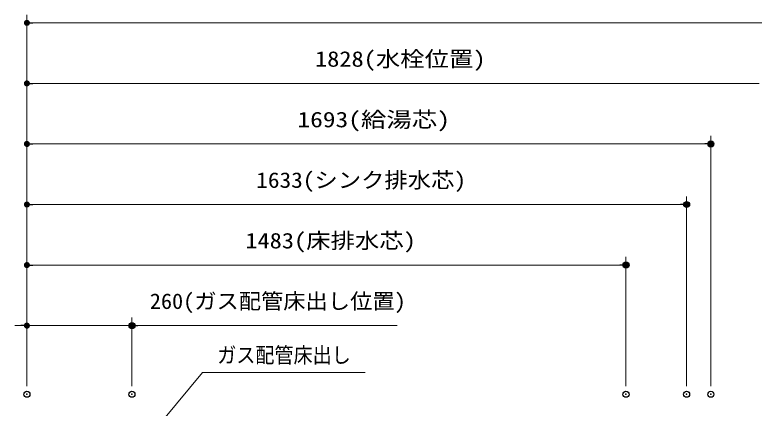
# Model space of a CAD drawing. Units: millimetres, scale not verified. Extents: x -9797 to 9797, y -4555 to 4555.
# Drawn here: x -7489 to -5659, y 1655 to 2630 of the extents above; entities that cross this region are included whole.
import ezdxf
from ezdxf.enums import TextEntityAlignment as Align

# ---------------------------------------------------------------- set-up
doc = ezdxf.new("R2010")
doc.units = ezdxf.units.MM
doc.header["$LTSCALE"] = 30
doc.header["$PDMODE"] = 32
doc.header["$PDSIZE"] = 15
for name, color, linetype, lineweight in [('0-1_0', 7, 'Continuous', 25), ('0-3_寸法ﾚｲﾔｰ', 30, 'Continuous', 13), ('0-4_DEFPOINTS', 7, 'Continuous', 25)]:
    doc.layers.add(name, color=color, linetype=linetype, lineweight=lineweight)
doc.styles.add('ＭＳ ゴシック', font='')
doc.styles.get('ＭＳ ゴシック').set_extended_font_data('MS Gothic')

# ---------------------------------------------------------------- blocks, each defined once
blk = doc.blocks.new('_DOT')
at = {"layer": '0-1_0', "color": 30}
blk.add_line((-15, 0), (-30, 0), dxfattribs=at)
for points in [[(0, 0), (-15, 0), (-14.88, 1.88)], [(0, 0), (-14.88, -1.88), (-15, 0)], [(0, 0), (-14.88, 1.88), (-14.53, 3.73)], [(0, 0), (-14.53, -3.73), (-14.88, -1.88)], [(0, 0), (-14.53, 3.73), (-13.95, 5.52)], [(0, 0), (-13.95, -5.52), (-14.53, -3.73)], [(0, 0), (-13.95, 5.52), (-13.14, 7.23)], [(0, 0), (-13.14, -7.23), (-13.95, -5.52)], [(0, 0), (-13.14, 7.23), (-12.14, 8.82)], [(0, 0), (-12.14, -8.82), (-13.14, -7.23)], [(0, 0), (-12.14, 8.82), (-10.93, 10.27)], [(0, 0), (-10.93, -10.27), (-12.14, -8.82)], [(0, 0), (-10.93, 10.27), (-9.56, 11.56)], [(0, 0), (-9.56, -11.56), (-10.93, -10.27)], [(0, 0), (-9.56, 11.56), (-8.04, 12.66)], [(0, 0), (-8.04, -12.66), (-9.56, -11.56)], [(0, 0), (-8.04, 12.66), (-6.39, 13.57)], [(0, 0), (-6.39, -13.57), (-8.04, -12.66)], [(0, 0), (-6.39, 13.57), (-4.64, 14.27)], [(0, 0), (-4.64, -14.27), (-6.39, -13.57)], [(0, 0), (-4.64, 14.27), (-2.81, 14.73)], [(0, 0), (-2.81, -14.73), (-4.64, -14.27)], [(0, 0), (-2.81, 14.73), (-0.94, 14.97)], [(0, 0), (-0.94, -14.97), (-2.81, -14.73)], [(0, 0), (-0.94, 14.97), (0.94, 14.97)], [(0, 0), (0.94, -14.97), (-0.94, -14.97)], [(0, 0), (0.94, 14.97), (2.81, 14.73)], [(0, 0), (2.81, 14.73), (4.64, 14.27)], [(0, 0), (4.64, 14.27), (6.39, 13.57)], [(0, 0), (6.39, 13.57), (8.04, 12.66)], [(0, 0), (8.04, 12.66), (9.56, 11.56)], [(0, 0), (9.56, 11.56), (10.93, 10.27)], [(0, 0), (10.93, 10.27), (12.14, 8.82)], [(0, 0), (12.14, 8.82), (13.14, 7.23)], [(0, 0), (13.14, 7.23), (13.95, 5.52)], [(0, 0), (13.95, 5.52), (14.53, 3.73)], [(0, 0), (14.53, 3.73), (14.88, 1.88)], [(0, 0), (14.88, 1.88), (15, 0)], [(0, 0), (2.81, -14.73), (0.94, -14.97)], [(0, 0), (4.64, -14.27), (2.81, -14.73)], [(0, 0), (6.39, -13.57), (4.64, -14.27)], [(0, 0), (8.04, -12.66), (6.39, -13.57)], [(0, 0), (9.56, -11.56), (8.04, -12.66)], [(0, 0), (10.93, -10.27), (9.56, -11.56)], [(0, 0), (12.14, -8.82), (10.93, -10.27)], [(0, 0), (13.14, -7.23), (12.14, -8.82)], [(0, 0), (13.95, -5.52), (13.14, -7.23)], [(0, 0), (14.53, -3.73), (13.95, -5.52)], [(0, 0), (14.88, -1.88), (14.53, -3.73)], [(0, 0), (15, 0), (14.88, -1.88)]]:
    blk.add_solid(points, dxfattribs=at)

msp = doc.modelspace()

# ---------------------------------------------------------------- linework, layer by layer
at = {"layer": '0-3_寸法ﾚｲﾔｰ'}
for p, q in [((-7459.02, 1710), (-7459.02, 2630)), ((-7444.02, 2610), (-5511.02, 2610)), ((-7459.02, 1710), (-7459.02, 2480)), ((-7444.02, 2460), (-5646.02, 2460)), ((-7459.02, 1710), (-7459.02, 2330)), ((-5766.02, 1710), (-5766.02, 2330)), ((-7444.02, 2310), (-5781.02, 2310)), ((-7459.02, 1710), (-7459.02, 2180)), ((-5826.02, 1710), (-5826.02, 2180)), ((-7444.02, 2160), (-5841.02, 2160)), ((-7459.02, 1710), (-7459.02, 2030)), ((-5976.02, 1710), (-5976.02, 2030)), ((-7444.02, 2010), (-5991.02, 2010)), ((-7459.02, 1710), (-7459.02, 1880)), ((-7199.02, 1710), (-7199.02, 1880)), ((-7474.02, 1860), (-7489.02, 1860)), ((-7459.02, 1860), (-7199.02, 1860)), ((-7199.02, 1860), (-6542.73, 1860)), ((-7184.02, 1860), (-7169.02, 1860))]:
    msp.add_line(p, q, dxfattribs=at)
msp.add_lwpolyline([(-6621.38, 1744.09), (-7024.11, 1744.09), (-7185.38, 1549.63)], dxfattribs=at)
at = {"layer": '0-4_DEFPOINTS'}
for p in [(-5766.02, 2310), (-5826.02, 2160), (-5976.02, 2010), (-7199.02, 1860), (-7459.02, 1690), (-7199.02, 1690), (-5976.02, 1690), (-5826.02, 1690), (-5766.02, 1690)]:
    msp.add_point(p, dxfattribs=at)

# ---------------------------------------------------------------- block references
at = {"layer": '0-3_寸法ﾚｲﾔｰ', "xscale": 0.5, "yscale": 0.5, "rotation": 180}
for p in [(-7459.02, 2610), (-7459.02, 2460), (-7459.02, 2310), (-7459.02, 2160), (-7459.02, 2010), (-7199.02, 1860)]:
    msp.add_blockref('_DOT', p, dxfattribs=at)
at = {"layer": '0-3_寸法ﾚｲﾔｰ', "xscale": 0.5, "yscale": 0.5}
for p in [(-5766.02, 2310), (-5826.02, 2160), (-5976.02, 2010), (-7459.02, 1860)]:
    msp.add_blockref('_DOT', p, dxfattribs=at)

# ---------------------------------------------------------------- texts
at = {"layer": '0-3_寸法ﾚｲﾔｰ', "style": 'ＭＳ ゴシック'}
for s, height, width, p in [('1828(水栓位置)', 38.48, 1.15, (-6745.78, 2489.74)), ('1693(給湯芯)', 38.48, 1.2, (-6789.28, 2339.74)), ('1633(シンク排水芯)', 38.49, 1.1, (-6891.28, 2189.74)), ('1483(床排水芯)', 38.48, 1.15, (-6918.28, 2039.74)), ('260(ガス配管床出し位置)', 38.48, 1.05, (-7154.73, 1889.74))]:
    msp.add_text(s, height=height, dxfattribs=dict(at, width=width)).set_placement(p, align=Align.BOTTOM_LEFT)
at = {"layer": '0-3_寸法ﾚｲﾔｰ', "color": 7, "style": 'ＭＳ ゴシック', "width": 0.9}
msp.add_text('ガス配管床出し', height=38.48, dxfattribs=at).set_placement((-6987.92, 1756.24), align=Align.BOTTOM_LEFT)

doc.saveas('drawing.dxf')
